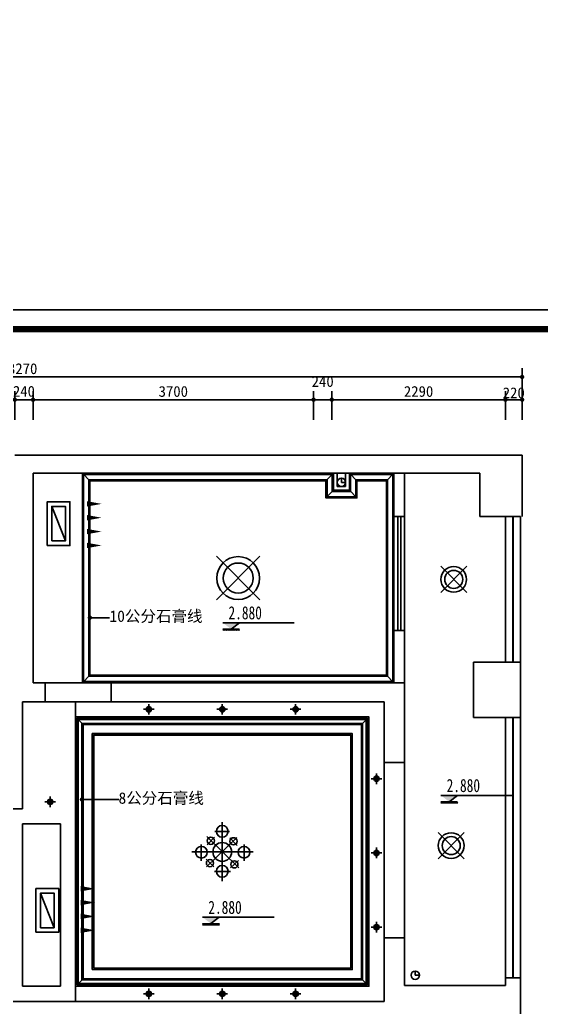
# Model space of a CAD drawing. Header units: millimetres. Extents: x -608935 to 90319, y -1318739 to -774154.
# Drawn here: x -57498 to -50620, y -809686 to -796673 of the extents above; entities that cross this region are included whole.
import ezdxf

# ---------------------------------------------------------------- set-up
doc = ezdxf.new("R2010")
doc.units = ezdxf.units.MM
doc.header["$PDMODE"] = 3
doc.linetypes.add('ACAD_ISO03W100', pattern=[30, 12, -18])
for name, color, linetype in [('0-170活动家具', 8, 'Continuous'), ('250', 250, 'Continuous'), ('IFF_FURN', 30, 'Continuous'), ('layer 1', 7, 'Continuous'), ('LIGHT', 2, 'Continuous'), ('天花', 2, 'Continuous'), ('家具内线', 8, 'Continuous'), ('家具外线', 50, 'Continuous')]:
    doc.layers.add(name, color=color, linetype=linetype)
doc.layers.add('灯具', color=61, linetype='Continuous', lineweight=25)
doc.styles.add('DIM', font='simplex.shx', dxfattribs={"width": 0.8, "bigfont": 'hztxt.shx'})
doc.styles.get("Standard").update_dxf_attribs({"font": 'simhei.ttf'})
doc.styles.add('STYLE1', font='')
doc.styles.add('平面', font='', dxfattribs={"width": 0.75, "height": 250})
doc.styles.get('STYLE1').set_extended_font_data('SimSun')
doc.styles.get('平面').set_extended_font_data('SimSun')
doc.dimstyles.new('1-50', dxfattribs={"dimscale": 50, "dimtxt": 4, "dimasz": 1, "dimexe": 1, "dimexo": 0.1, "dimgap": 0.5, "dimtad": 1, "dimdec": 0, "dimdsep": 46, "dimtxsty": 'DIM', "dimblk": 'ARCHTICK', "dimcen": 4, "dimdle": 1, "dimclrd": 3, "dimclre": 3, "dimclrt": 1, "dimadec": 0, "dimazin": 0, "dimtfac": 1, "dimtdec": 0, "dimtmove": 2, "dimatfit": 3, "dimldrblk": 'DOT', "dimfxl": 15, "dimfxlon": 1, "dimarcsym": 0})
doc.dimstyles.new('1-55', dxfattribs={"dimscale": 57, "dimtxt": 2.5, "dimasz": 1, "dimexe": 2, "dimexo": 0.625, "dimtad": 1, "dimdec": 0, "dimrnd": 5, "dimtxsty": 'Standard', "dimblk": 'DOT', "dimcen": 2.5, "dimclrd": 1, "dimclre": 1, "dimclrt": 2, "dimadec": 0, "dimazin": 0, "dimtfac": 1, "dimtdec": 0, "dimtmove": 2, "dimatfit": 3, "dimldrblk": 'DOT', "dimfxl": 1, "dimarcsym": 0})

# ---------------------------------------------------------------- blocks, each defined once
blk = doc.blocks.new('_Dot')
at = {"color": 0, "linetype": 'ByBlock', "lineweight": -2}
blk.add_line((-0.5, 0), (-1, 0), dxfattribs=at)
at = {"color": 0, "linetype": 'ByBlock', "const_width": 0.5}
blk.add_lwpolyline([(-0.25, 0, 1), (0.25, 0, 1)], format="xyb", close=True, dxfattribs=at)
blk = doc.blocks.new('*D262')
at = {"layer": '250', "color": 1, "lineweight": -2}
for p, q in [((-57563, -801944), (-57563, -801566)), ((-57323, -801944), (-57323, -801566)), ((-57506, -801680), (-57380, -801680))]:
    blk.add_line(p, q, dxfattribs=at)
at = {"layer": 'Defpoints', "color": 0}
for p in [(-57323, -801680), (-57563, -801980), (-57323, -801980)]:
    blk.add_point(p, dxfattribs=at)
at = {"layer": '250', "color": 1, "lineweight": -2, "xscale": 57, "yscale": 57, "zscale": 57, "rotation": 180}
blk.add_blockref('_Dot', (-57563, -801680), dxfattribs=at)
at = {"layer": '250', "color": 1, "lineweight": -2, "xscale": 57, "yscale": 57, "zscale": 57}
blk.add_blockref('_Dot', (-57323, -801680), dxfattribs=at)
at = {"layer": '250', "color": 2, "insert": (-57443, -801570), "char_height": 142.5, "attachment_point": 5}
blk.add_mtext('240', dxfattribs=at)
blk = doc.blocks.new('*D263')
at = {"layer": '250', "color": 1, "lineweight": -2}
for p, q in [((-57323, -801944), (-57323, -801566)), ((-53623, -801944), (-53623, -801566)), ((-57266, -801680), (-53680, -801680))]:
    blk.add_line(p, q, dxfattribs=at)
at = {"layer": 'Defpoints', "color": 0}
for p in [(-53623, -801680), (-57323, -801980), (-53623, -801980)]:
    blk.add_point(p, dxfattribs=at)
at = {"layer": '250', "color": 1, "lineweight": -2, "xscale": 57, "yscale": 57, "zscale": 57, "rotation": 180}
blk.add_blockref('_Dot', (-57323, -801680), dxfattribs=at)
at = {"layer": '250', "color": 1, "lineweight": -2, "xscale": 57, "yscale": 57, "zscale": 57}
blk.add_blockref('_Dot', (-53623, -801680), dxfattribs=at)
at = {"layer": '250', "color": 2, "insert": (-55473, -801572), "char_height": 142.5, "attachment_point": 5}
blk.add_mtext('3700', dxfattribs=at)
blk = doc.blocks.new('*D264')
at = {"layer": '250', "color": 1, "lineweight": -2}
for p, q in [((-53623, -801944), (-53623, -801566)), ((-53383, -801944), (-53383, -801566)), ((-53566, -801680), (-53440, -801680))]:
    blk.add_line(p, q, dxfattribs=at)
at = {"layer": 'Defpoints', "color": 0}
for p in [(-53383, -801680), (-53623, -801980), (-53383, -801980)]:
    blk.add_point(p, dxfattribs=at)
at = {"layer": '250', "color": 1, "lineweight": -2, "xscale": 57, "yscale": 57, "zscale": 57, "rotation": 180}
blk.add_blockref('_Dot', (-53623, -801680), dxfattribs=at)
at = {"layer": '250', "color": 1, "lineweight": -2, "xscale": 57, "yscale": 57, "zscale": 57}
blk.add_blockref('_Dot', (-53383, -801680), dxfattribs=at)
at = {"layer": '250', "color": 2, "insert": (-53503, -801441), "char_height": 142.5, "attachment_point": 5}
blk.add_mtext('240', dxfattribs=at)
blk = doc.blocks.new('*D265')
at = {"layer": '250', "color": 1, "lineweight": -2}
for p, q in [((-53383, -801944), (-53383, -801566)), ((-51093, -801944), (-51093, -801566)), ((-53326, -801680), (-51150, -801680))]:
    blk.add_line(p, q, dxfattribs=at)
at = {"layer": 'Defpoints', "color": 0}
for p in [(-51093, -801680), (-53383, -801980), (-51093, -801980)]:
    blk.add_point(p, dxfattribs=at)
at = {"layer": '250', "color": 1, "lineweight": -2, "xscale": 57, "yscale": 57, "zscale": 57, "rotation": 180}
blk.add_blockref('_Dot', (-53383, -801680), dxfattribs=at)
at = {"layer": '250', "color": 1, "lineweight": -2, "xscale": 57, "yscale": 57, "zscale": 57}
blk.add_blockref('_Dot', (-51093, -801680), dxfattribs=at)
at = {"layer": '250', "color": 2, "insert": (-52238, -801572), "char_height": 142.5, "attachment_point": 5}
blk.add_mtext('2290', dxfattribs=at)
blk = doc.blocks.new('*D266')
at = {"layer": '250', "color": 1, "lineweight": -2}
for p, q in [((-51093, -801944), (-51093, -801566)), ((-50873, -801944), (-50873, -801566)), ((-51036, -801680), (-50930, -801680))]:
    blk.add_line(p, q, dxfattribs=at)
at = {"layer": 'Defpoints', "color": 0}
for p in [(-50873, -801680), (-51093, -801980), (-50873, -801980)]:
    blk.add_point(p, dxfattribs=at)
at = {"layer": '250', "color": 1, "lineweight": -2, "xscale": 57, "yscale": 57, "zscale": 57, "rotation": 180}
blk.add_blockref('_Dot', (-51093, -801680), dxfattribs=at)
at = {"layer": '250', "color": 1, "lineweight": -2, "xscale": 57, "yscale": 57, "zscale": 57}
blk.add_blockref('_Dot', (-50873, -801680), dxfattribs=at)
at = {"layer": '250', "color": 2, "insert": (-50983, -801590), "char_height": 142.5, "attachment_point": 5}
blk.add_mtext('220', dxfattribs=at)
blk = doc.blocks.new('*D267')
at = {"layer": '250', "color": 1, "lineweight": -2}
for p, q in [((-64143, -801909), (-64143, -801266)), ((-50873, -801909), (-50873, -801266)), ((-64086, -801380), (-50930, -801380))]:
    blk.add_line(p, q, dxfattribs=at)
at = {"layer": 'Defpoints', "color": 0}
for p in [(-50873, -801380), (-64143, -801944), (-50873, -801944)]:
    blk.add_point(p, dxfattribs=at)
at = {"layer": '250', "color": 1, "lineweight": -2, "xscale": 57, "yscale": 57, "zscale": 57, "rotation": 180}
blk.add_blockref('_Dot', (-64143, -801380), dxfattribs=at)
at = {"layer": '250', "color": 1, "lineweight": -2, "xscale": 57, "yscale": 57, "zscale": 57}
blk.add_blockref('_Dot', (-50873, -801380), dxfattribs=at)
at = {"layer": '250', "color": 2, "insert": (-57508, -801272), "char_height": 142.5, "attachment_point": 5}
blk.add_mtext('13270', dxfattribs=at)
blk = doc.blocks.new('A$C54AD448D')
blk.add_lwpolyline([(-240, 15583), (-22136, 15583), (-22136, 240), (-240, 240)], close=True)
at = {"layer": 'IFF_FURN'}
blk.add_lwpolyline([(0, 15823), (-22376, 15823), (-22376, 0), (0, 0)], close=True, dxfattribs=at)
at = {"layer": 'IFF_FURN', "color": 8, "const_width": 79.9}
blk.add_lwpolyline([(-22136, 15583), (-22136, 240), (-240, 240), (-240, 15583), (-22136, 15583)], dxfattribs=at)
blk = doc.blocks.new('54ewq')
blk.add_hatch(color=1).paths.add_polyline_path([(75200, -272756), (75017, -272756), (75108, -272825)])
h = blk.add_hatch()
h.set_pattern_fill('SACNCR', color=1, scale=1.92, angle=180.0122, style=0)
h.set_pattern_definition([(45.01224, (-58699.985, -326776.9863), (-3.23358277, 3.23220149), []), (45.01224, (-58696.752, -326776.9856), (-3.23358277, 3.23220149), [0, -4.572])])
h.paths.add_polyline_path([(75109, -272825), (75108, -272825), (75108, -272825), (75017, -272825), (75017, -272838), (75201, -272838), (75201, -272825)])
at = {"color": 1}
for p, q in [((75017, -272756), (75802, -272756)), ((75200, -272756), (75108, -272825))]:
    blk.add_line(p, q, dxfattribs=at)
blk = doc.blocks.new('A$C650D4CB0')
at = {"layer": '灯具', "color": 4}
for points in [[(44, 500, 0, 0, 0), (44, 0, 0, 88.5, 0), (44, 243, 88.5, 88.5, 0)], [(273, 500, 0, 0, 0), (273, 0, 0, 88.5, 0), (273, 243, 88.5, 88.5, 0)], [(501, 500, 0, 0, 0), (501, 0, 0, 88.5, 0), (501, 243, 88.5, 88.5, 0)], [(729, 500, 0, 0, 0), (729, 0, 0, 88.5, 0), (729, 243, 88.5, 88.5, 0)]]:
    blk.add_lwpolyline(points, format="xyseb", dxfattribs=at)
blk = doc.blocks.new('gb')
at = {"layer": '250', "color": 1}
blk.add_line((-133691, -772030), (-133841, -772410), dxfattribs=at)
for points in [[(-133641, -772460), (-133641, -771980), (-133891, -771980), (-133891, -772460)], [(-133691, -772410), (-133691, -772030), (-133841, -772030), (-133841, -772410)]]:
    blk.add_lwpolyline(points, close=True, dxfattribs=at)
blk = doc.blocks.new('efd')
at = {"layer": '家具内线'}
for p, q in [((-22696, -712304), (-22696, -712950)), ((-22534, -712472), (-22868, -712796)), ((-22864, -712460), (-22515, -712806)), ((-22780, -712468), (-22862, -712551)), ((-22779, -712408), (-22616, -712408)), ((-22613, -712477), (-22533, -712560)), ((-22926, -712548), (-22926, -712730)), ((-22455, -712548), (-22455, -712728)), ((-23030, -712631), (-22357, -712631)), ((-22871, -712711), (-22788, -712796)), ((-22604, -712807), (-22519, -712724)), ((-22781, -712846), (-22606, -712846))]:
    blk.add_line(p, q, dxfattribs=at)
at = {"layer": '家具外线'}
for centre, radius in [((-22696, -712405), 64.5), ((-22822, -712508), 39.8), ((-22572, -712514), 39.8), ((-22925, -712634), 64.5), ((-22696, -712631), 103), ((-22457, -712634), 64.5), ((-22831, -712753), 39.8), ((-22696, -712843), 64.5), ((-22563, -712767), 39.8)]:
    blk.add_circle(centre, radius, dxfattribs=at)
blk = doc.blocks.new('KHBB')
at = {"color": 1}
blk.add_circle((132665, -152294), 35, dxfattribs=at)
at = {"layer": 'LIGHT', "color": 1, "linetype": 'Continuous'}
for p, q in [((132665, -152194), (132665, -152394)), ((132765, -152294), (132565, -152294))]:
    blk.add_line(p, q, dxfattribs=at)
at = {"layer": 'LIGHT', "linetype": 'Continuous'}
blk.add_circle((132665, -152294), 50, dxfattribs=at)
blk = doc.blocks.new('adsdw33434')
at = {"layer": '天花', "color": 1}
for p, q in [((-382, 382), (382, -382)), ((382, 382), (-382, -382))]:
    blk.add_line(p, q, dxfattribs=at)
for radius in [377, 264]:
    blk.add_circle((0, 0), radius, dxfattribs=at)
blk = doc.blocks.new('_ArchTick')
at = {"color": 0, "linetype": 'ByBlock', "const_width": 0.15}
blk.add_lwpolyline([(-0.5, -0.5), (0.5, 0.5)], dxfattribs=at)
blk = doc.blocks.new('*D704')
at = {"layer": '250', "color": 3, "lineweight": -2}
for p, q in [((-79915, -775715), (-79915, -774915)), ((-79675, -775715), (-79675, -774915)), ((-79965, -774965), (-79625, -774965)), ((-112083, -810400), (-109328, -810400)), ((-112033, -810755), (-112033, -810350)), ((-109378, -810755), (-109378, -810350)), ((18420, -829605), (19220, -829605)), ((19170, -838840), (19170, -829555)), ((18420, -838790), (19220, -838790))]:
    blk.add_line(p, q, dxfattribs=at)
at = {"layer": 'Defpoints', "color": 0}
for p in [(-79675, -774965), (-79915, -783895), (-79675, -783895), (-109378, -810400), (-112033, -810760), (-109378, -810760), (17850, -829605), (19170, -829605), (17850, -838790)]:
    blk.add_point(p, dxfattribs=at)
at = {"layer": '250', "color": 3, "lineweight": -2, "xscale": 50, "yscale": 50, "zscale": 50}
for p, rotation in [((-79915, -774965), 180), ((-112033, -810400), 180), ((19170, -829605), 90), ((19170, -838790), 270)]:
    blk.add_blockref('_ArchTick', p, dxfattribs=dict(at, rotation=rotation))
for p in [(-79675, -774965), (-109378, -810400)]:
    blk.add_blockref('_ArchTick', p, dxfattribs=at)
at = {"layer": '250', "color": 1, "char_height": 200, "attachment_point": 5, "style": 'DIM'}
for s, insert in [('240', (-79795, -774778)), ('2655', (-110705, -810275))]:
    blk.add_mtext(s, dxfattribs=dict(at, insert=insert))
at = {"layer": '250', "color": 1, "insert": (19045, -834198), "char_height": 200, "attachment_point": 5, "rotation": 90, "style": 'DIM'}
blk.add_mtext('9185', dxfattribs=at)
blk = doc.blocks.new('*D705')
at = {"layer": '250', "color": 3, "lineweight": -2}
for p, q in [((-79675, -775715), (-79675, -774915)), ((-78485, -775715), (-78485, -774915)), ((-79725, -774965), (-78435, -774965)), ((4795, -828000), (17680, -828000)), ((4845, -828750), (4845, -827950)), ((17630, -828750), (17630, -827950)), ((-44389, -832595), (-44389, -832710)), ((-43899, -832595), (-43899, -832710)), ((-44439, -832660), (-43849, -832660))]:
    blk.add_line(p, q, dxfattribs=at)
at = {"layer": 'Defpoints', "color": 0}
for p in [(-78485, -774965), (-79675, -777160), (-78485, -777400), (17630, -828000), (4845, -829395), (17630, -829395), (-44389, -832590), (-43899, -832590), (-43899, -832660)]:
    blk.add_point(p, dxfattribs=at)
at = {"layer": '250', "color": 3, "lineweight": -2, "xscale": 50, "yscale": 50, "zscale": 50, "rotation": 180}
for p in [(-79675, -774965), (4845, -828000), (-44389, -832660)]:
    blk.add_blockref('_ArchTick', p, dxfattribs=at)
at = {"layer": '250', "color": 3, "lineweight": -2, "xscale": 50, "yscale": 50, "zscale": 50}
for p in [(-78485, -774965), (17630, -828000), (-43899, -832660)]:
    blk.add_blockref('_ArchTick', p, dxfattribs=at)
at = {"layer": '250', "color": 1, "char_height": 200, "attachment_point": 5, "style": 'DIM'}
for s, insert in [('1190', (-79080, -774840)), ('12785', (11238, -827875)), ('490', (-44144, -832535))]:
    blk.add_mtext(s, dxfattribs=dict(at, insert=insert))
blk = doc.blocks.new('*D706')
at = {"layer": '250', "color": 3, "lineweight": -2}
for p, q in [((-78485, -775715), (-78485, -774915)), ((-78335, -775715), (-78335, -774915)), ((-78535, -774965), (-78285, -774965)), ((3980, -829605), (3180, -829605)), ((3230, -829555), (3230, -838840)), ((3980, -838790), (3180, -838790))]:
    blk.add_line(p, q, dxfattribs=at)
at = {"layer": 'Defpoints', "color": 0}
for p in [(-78335, -774965), (-78485, -777400), (-78335, -777400), (4595, -829605), (3230, -838790), (4595, -838790)]:
    blk.add_point(p, dxfattribs=at)
at = {"layer": '250', "color": 3, "lineweight": -2, "xscale": 50, "yscale": 50, "zscale": 50}
for p, rotation in [((-78485, -774965), 180), ((3230, -829605), 90), ((3230, -838790), 270)]:
    blk.add_blockref('_ArchTick', p, dxfattribs=dict(at, rotation=rotation))
blk.add_blockref('_ArchTick', (-78335, -774965), dxfattribs=at)
at = {"layer": '250', "color": 1, "insert": (-78410, -774777.5), "char_height": 200, "attachment_point": 5, "style": 'DIM'}
blk.add_mtext('150', dxfattribs=at)
at = {"layer": '250', "color": 1, "insert": (3105, -834197.5), "char_height": 200, "attachment_point": 5, "rotation": 90, "style": 'DIM'}
blk.add_mtext('9185', dxfattribs=at)
blk = doc.blocks.new('*D707')
at = {"layer": '250', "color": 3, "lineweight": -2}
for p, q in [((-71005, -775715), (-71005, -774915)), ((-70850, -775715), (-70850, -774915)), ((-71055, -774965), (-70800, -774965)), ((6225, -828555), (6475, -828555)), ((6275, -829305), (6275, -828505)), ((6425, -829305), (6425, -828505))]:
    blk.add_line(p, q, dxfattribs=at)
at = {"layer": 'Defpoints', "color": 0}
for p in [(-70850, -774965), (-71005, -776255), (-70850, -776255), (6425, -828555), (6275, -830990), (6425, -830990)]:
    blk.add_point(p, dxfattribs=at)
at = {"layer": '250', "color": 3, "lineweight": -2, "xscale": 50, "yscale": 50, "zscale": 50, "rotation": 180}
for p in [(-71005, -774965), (6275, -828555)]:
    blk.add_blockref('_ArchTick', p, dxfattribs=at)
at = {"layer": '250', "color": 3, "lineweight": -2, "xscale": 50, "yscale": 50, "zscale": 50}
for p in [(-70850, -774965), (6425, -828555)]:
    blk.add_blockref('_ArchTick', p, dxfattribs=at)
at = {"layer": '250', "color": 1, "char_height": 200, "attachment_point": 5, "style": 'DIM'}
for s, insert in [('155', (-70927.5, -774777.5)), ('150', (6350, -828367.5))]:
    blk.add_mtext(s, dxfattribs=dict(at, insert=insert))
blk = doc.blocks.new('*D708')
at = {"layer": '250', "color": 3, "lineweight": -2}
for p, q in [((-67370, -775715), (-67370, -774915)), ((-67130, -775715), (-67130, -774915)), ((-67420, -774965), (-67080, -774965)), ((6375, -828555), (10745, -828555)), ((6425, -829305), (6425, -828505)), ((10695, -829305), (10695, -828505))]:
    blk.add_line(p, q, dxfattribs=at)
at = {"layer": 'Defpoints', "color": 0}
for p in [(-67130, -774965), (-67370, -779095), (-67130, -780670), (10695, -828555), (10695, -829605), (6425, -830990)]:
    blk.add_point(p, dxfattribs=at)
at = {"layer": '250', "color": 3, "lineweight": -2, "xscale": 50, "yscale": 50, "zscale": 50, "rotation": 180}
for p in [(-67370, -774965), (6425, -828555)]:
    blk.add_blockref('_ArchTick', p, dxfattribs=at)
at = {"layer": '250', "color": 3, "lineweight": -2, "xscale": 50, "yscale": 50, "zscale": 50}
for p in [(-67130, -774965), (10695, -828555)]:
    blk.add_blockref('_ArchTick', p, dxfattribs=at)
at = {"layer": '250', "color": 1, "char_height": 200, "attachment_point": 5, "style": 'DIM'}
for s, insert in [('240', (-67250, -774777.5)), ('4270', (8560, -828430))]:
    blk.add_mtext(s, dxfattribs=dict(at, insert=insert))
blk = doc.blocks.new('*D709')
at = {"layer": '250', "color": 3, "lineweight": -2}
for p, q in [((-66080, -785250), (-66080, -784690)), ((-66830, -784740), (-66030, -784740)), ((-66830, -785200), (-66030, -785200)), ((10645, -828555), (10985, -828555)), ((10695, -829305), (10695, -828505)), ((10935, -829305), (10935, -828505))]:
    blk.add_line(p, q, dxfattribs=at)
at = {"layer": 'Defpoints', "color": 0}
for p in [(-70190, -784740), (-66080, -784740), (-70190, -785200), (10935, -828555), (10695, -829605), (10935, -829605)]:
    blk.add_point(p, dxfattribs=at)
at = {"layer": '250', "color": 3, "lineweight": -2, "xscale": 50, "yscale": 50, "zscale": 50}
for p, rotation in [((-66080, -784740), 90), ((-66080, -785200), 270), ((10695, -828555), 180)]:
    blk.add_blockref('_ArchTick', p, dxfattribs=dict(at, rotation=rotation))
blk.add_blockref('_ArchTick', (10935, -828555), dxfattribs=at)
at = {"layer": '250', "color": 1, "insert": (-66210, -784970), "char_height": 200, "attachment_point": 5, "rotation": 90, "style": 'DIM'}
blk.add_mtext('460', dxfattribs=at)
at = {"layer": '250', "color": 1, "insert": (10815, -828367.5), "char_height": 200, "attachment_point": 5, "style": 'DIM'}
blk.add_mtext('240', dxfattribs=at)
blk = doc.blocks.new('*D710')
at = {"layer": '250', "color": 3, "lineweight": -2}
for p, q in [((-66080, -780720), (-66080, -780380)), ((-66830, -780430), (-66030, -780430)), ((-66830, -780670), (-66030, -780670)), ((10885, -828555), (13805, -828555)), ((10935, -829305), (10935, -828505)), ((13755, -829305), (13755, -828505))]:
    blk.add_line(p, q, dxfattribs=at)
at = {"layer": 'Defpoints', "color": 0}
for p in [(-67370, -780430), (-66080, -780430), (-68220, -780670), (13755, -828555), (10935, -829605), (13755, -829845)]:
    blk.add_point(p, dxfattribs=at)
at = {"layer": '250', "color": 3, "lineweight": -2, "xscale": 50, "yscale": 50, "zscale": 50}
for p, rotation in [((-66080, -780430), 90), ((-66080, -780670), 270), ((10935, -828555), 180)]:
    blk.add_blockref('_ArchTick', p, dxfattribs=dict(at, rotation=rotation))
blk.add_blockref('_ArchTick', (13755, -828555), dxfattribs=at)
at = {"layer": '250', "color": 1, "insert": (-66210, -780550), "char_height": 200, "attachment_point": 5, "rotation": 90, "style": 'DIM'}
blk.add_mtext('240', dxfattribs=at)
at = {"layer": '250', "color": 1, "insert": (12345, -828430), "char_height": 200, "attachment_point": 5, "style": 'DIM'}
blk.add_mtext('2820', dxfattribs=at)
blk = doc.blocks.new('*D711')
at = {"layer": '250', "color": 3, "lineweight": -2}
for p, q in [((-66680, -779220), (-66030, -779220)), ((-66080, -780480), (-66080, -779170)), ((-66830, -780430), (-66030, -780430)), ((17935, -834260), (18730, -834260)), ((18680, -838380), (18680, -834210)), ((17935, -838330), (18730, -838330))]:
    blk.add_line(p, q, dxfattribs=at)
at = {"layer": 'Defpoints', "color": 0}
for p in [(-66685, -779220), (-66080, -779220), (-67370, -780430), (17930, -834260), (18680, -834260), (17930, -838330)]:
    blk.add_point(p, dxfattribs=at)
at = {"layer": '250', "color": 3, "lineweight": -2, "xscale": 50, "yscale": 50, "zscale": 50}
for p, rotation in [((-66080, -779220), 90), ((-66080, -780430), 270), ((18680, -834260), 90), ((18680, -838330), 270)]:
    blk.add_blockref('_ArchTick', p, dxfattribs=dict(at, rotation=rotation))
at = {"layer": '250', "color": 1, "char_height": 200, "attachment_point": 5, "rotation": 90, "style": 'DIM'}
for s, insert in [('1210', (-66205, -779825)), ('4070', (18555, -836295))]:
    blk.add_mtext(s, dxfattribs=dict(at, insert=insert))
blk = doc.blocks.new('*D712')
at = {"layer": '250', "color": 3, "lineweight": -2}
for p, q in [((-66685, -779095), (-66030, -779095)), ((-66080, -779270), (-66080, -779045)), ((-66680, -779220), (-66030, -779220)), ((10760, -839095), (10760, -839890)), ((14330, -839095), (14330, -839890)), ((10710, -839840), (14380, -839840))]:
    blk.add_line(p, q, dxfattribs=at)
at = {"layer": 'Defpoints', "color": 0}
for p in [(-66690, -779095), (-66080, -779095), (-66685, -779220), (10760, -839090), (14330, -839090), (14330, -839840)]:
    blk.add_point(p, dxfattribs=at)
at = {"layer": '250', "color": 3, "lineweight": -2, "xscale": 50, "yscale": 50, "zscale": 50}
for p, rotation in [((-66080, -779095), 90), ((-66080, -779220), 270), ((10760, -839840), 180)]:
    blk.add_blockref('_ArchTick', p, dxfattribs=dict(at, rotation=rotation))
blk.add_blockref('_ArchTick', (14330, -839840), dxfattribs=at)
at = {"layer": '250', "color": 1, "insert": (-66240, -779157.5), "char_height": 200, "attachment_point": 5, "rotation": 90, "style": 'DIM'}
blk.add_mtext('125', dxfattribs=at)
at = {"layer": '250', "color": 1, "insert": (12545, -839715), "char_height": 200, "attachment_point": 5, "style": 'DIM'}
blk.add_mtext('3570', dxfattribs=at)
blk = doc.blocks.new('*D713')
at = {"layer": '250', "color": 3, "lineweight": -2}
for p, q in [((-66080, -779145), (-66080, -776205)), ((-66830, -776255), (-66030, -776255)), ((-66685, -779095), (-66030, -779095)), ((17440, -828550), (13860, -828550)), ((13910, -829300), (13910, -828500)), ((17390, -829300), (17390, -828500))]:
    blk.add_line(p, q, dxfattribs=at)
at = {"layer": 'Defpoints', "color": 0}
for p in [(-73500, -776255), (-66080, -776255), (-66690, -779095), (13910, -828550), (13910, -829305), (17390, -829305)]:
    blk.add_point(p, dxfattribs=at)
at = {"layer": '250', "color": 3, "lineweight": -2, "xscale": 50, "yscale": 50, "zscale": 50}
for p, rotation in [((-66080, -776255), 90), ((-66080, -779095), 270), ((13910, -828550), 180)]:
    blk.add_blockref('_ArchTick', p, dxfattribs=dict(at, rotation=rotation))
blk.add_blockref('_ArchTick', (17390, -828550), dxfattribs=at)
at = {"layer": '250', "color": 1, "insert": (-66205, -777675), "char_height": 200, "attachment_point": 5, "rotation": 90, "style": 'DIM'}
blk.add_mtext('2840', dxfattribs=at)
at = {"layer": '250', "color": 1, "insert": (15650, -828425), "char_height": 200, "attachment_point": 5, "style": 'DIM'}
blk.add_mtext('3480', dxfattribs=at)
blk = doc.blocks.new('*D716')
at = {"layer": '250', "color": 3, "lineweight": -2}
for p, q in [((-79675, -785500), (-79675, -786300)), ((-74000, -785500), (-74000, -786300)), ((-79725, -786250), (-73950, -786250)), ((42050, -839090), (42050, -839890)), ((44220, -839090), (44220, -839890)), ((42000, -839840), (44270, -839840))]:
    blk.add_line(p, q, dxfattribs=at)
at = {"layer": 'Defpoints', "color": 0}
for p in [(-79675, -784450), (-74000, -784960), (-74000, -786250), (44220, -830230), (42050, -830740), (44220, -839840)]:
    blk.add_point(p, dxfattribs=at)
at = {"layer": '250', "color": 3, "lineweight": -2, "xscale": 50, "yscale": 50, "zscale": 50, "rotation": 180}
for p in [(-79675, -786250), (42050, -839840)]:
    blk.add_blockref('_ArchTick', p, dxfattribs=at)
at = {"layer": '250', "color": 3, "lineweight": -2, "xscale": 50, "yscale": 50, "zscale": 50}
for p in [(-74000, -786250), (44220, -839840)]:
    blk.add_blockref('_ArchTick', p, dxfattribs=at)
at = {"layer": '250', "color": 1, "char_height": 200, "attachment_point": 5, "style": 'DIM'}
for s, insert in [('5675', (-76837.5, -786125)), ('2170', (43135, -839715))]:
    blk.add_mtext(s, dxfattribs=dict(at, insert=insert))
blk = doc.blocks.new('*D715')
at = {"layer": '250', "color": 3, "lineweight": -2}
for p, q in [((-79915, -785500), (-79915, -786300)), ((-79675, -785500), (-79675, -786300)), ((-79965, -786250), (-79625, -786250))]:
    blk.add_line(p, q, dxfattribs=at)
at = {"layer": '250', "color": 1, "lineweight": -2}
for p, q in [((41690, -831052), (41690, -830953)), ((43190, -831052), (43190, -830953)), ((43133, -831067), (41747, -831067))]:
    blk.add_line(p, q, dxfattribs=at)
at = {"layer": 'Defpoints', "color": 0}
for p in [(-79675, -780660), (-79915, -781410), (-79675, -786250), (41690, -831067), (41690, -831087), (43190, -831087)]:
    blk.add_point(p, dxfattribs=at)
at = {"layer": '250', "color": 3, "lineweight": -2, "xscale": 50, "yscale": 50, "zscale": 50, "rotation": 180}
blk.add_blockref('_ArchTick', (-79915, -786250), dxfattribs=at)
at = {"layer": '250', "color": 3, "lineweight": -2, "xscale": 50, "yscale": 50, "zscale": 50}
blk.add_blockref('_ArchTick', (-79675, -786250), dxfattribs=at)
at = {"layer": '250', "color": 1, "lineweight": -2, "xscale": 57, "yscale": 57, "zscale": 57, "rotation": 180}
blk.add_blockref('_Dot', (41690, -831067), dxfattribs=at)
at = {"layer": '250', "color": 1, "lineweight": -2, "xscale": 57, "yscale": 57, "zscale": 57}
blk.add_blockref('_Dot', (43190, -831067), dxfattribs=at)
at = {"layer": '250', "color": 1, "insert": (-79795, -786110), "char_height": 200, "attachment_point": 5, "style": 'DIM'}
blk.add_mtext('240', dxfattribs=at)
at = {"layer": '250', "color": 2, "insert": (42440, -830960), "char_height": 142.5, "attachment_point": 5}
blk.add_mtext('1500', dxfattribs=at)

msp = doc.modelspace()

# ---------------------------------------------------------------- linework, layer by layer
at = {"layer": '0-170活动家具', "color": 1, "linetype": 'ACAD_ISO03W100', "ltscale": 5}
msp.add_line((-57462.5, -807270), (-57462.5, -809410), dxfattribs=at)
at = {"layer": '250', "color": 0}
for p, q in [((-57562.5, -802410), (-50872.5, -802410)), ((-50872.5, -802410), (-50872.5, -803220)), ((-57322.5, -805410), (-57322.5, -802650)), ((-57322.5, -802650), (-51432.5, -802650)), ((-52562.5, -803220), (-52562.5, -802650)), ((-52422.5, -803220), (-52422.5, -802650)), ((-51432.5, -802650), (-51432.5, -803220)), ((-53255.9, -802768.9), (-53255.9, -802713.9)), ((-53255.9, -802768.9), (-53255.9, -802713.9)), ((-53255.9, -802768.9), (-53200.9, -802768.9)), ((-53255.9, -802768.9), (-53200.9, -802768.9)), ((-51432.5, -803220), (-51092.5, -803220)), ((-51092.5, -803220), (-50892.5, -803220)), ((-52562.5, -805410), (-52562.5, -804720.2)), ((-52422.5, -804720.2), (-52422.5, -806460)), ((-51092.5, -805140), (-51512.5, -805140)), ((-51512.5, -805140), (-51512.5, -805870)), ((-51092.5, -805140), (-50892.5, -805140)), ((-50892.5, -805140), (-50892.5, -805870)), ((-57162.5, -805410), (-57322.5, -805410)), ((-57162.5, -805660), (-57162.5, -805410)), ((-56292.5, -805660), (-56292.5, -805410)), ((-52422.5, -805410), (-56292.5, -805410)), ((-52422.5, -805410), (-52422.5, -806460)), ((-57462.5, -807070), (-57462.5, -805660)), ((-57462.5, -805660), (-57162.5, -805660)), ((-56292.5, -805660), (-52692.5, -805660)), ((-52692.5, -805660), (-52692.5, -806460)), ((-51512.5, -805870), (-51092.5, -805870)), ((-51092.5, -805870), (-50892.5, -805870)), ((-52422.5, -806460), (-52692.5, -806460)), ((-58002.5, -807070), (-57462.5, -807070)), ((-52422.5, -808770), (-52692.5, -808770)), ((-52692.5, -808770), (-52692.5, -809610)), ((-52422.5, -808770), (-52422.5, -809400)), ((-52282.5, -809265), (-52282.5, -809210)), ((-52282.5, -809265), (-52227.5, -809265)), ((-51092.5, -809300), (-50892.5, -809300)), ((-50892.5, -810810), (-50892.5, -809300)), ((-52422.5, -809400), (-51092.5, -809400)), ((-58062.5, -809610), (-52692.5, -809610))]:
    msp.add_line(p, q, dxfattribs=at)
at = {"layer": '250', "color": 2}
for p, q in [((-56672.5, -805410), (-56672.5, -802650)), ((-52422.5, -803220), (-52562.5, -803220)), ((-52512.5, -803220), (-52512.5, -804720.2)), ((-52472.5, -804720.2), (-52472.5, -803220)), ((-52692.5, -805660), (-57462.5, -805660)), ((-57462.5, -805660), (-57462.5, -807070)), ((-57462.5, -807070), (-57462.5, -805660)), ((-52692.5, -809610), (-52692.5, -805660)), ((-57462.5, -807270), (-57462.5, -809410)), ((-57462.5, -809610), (-52692.5, -809610))]:
    msp.add_line(p, q, dxfattribs=at)
at = {"layer": '250', "color": 251}
for p, q in [((-56572.5, -802750), (-56672.5, -802650)), ((-53460.9, -802750), (-53360.9, -802650)), ((-53050.9, -802750), (-53150.9, -802650)), ((-52662.5, -802750), (-52562.5, -802650)), ((-53360.9, -802873.9), (-53460.9, -802973.9)), ((-53150.9, -802873.9), (-53050.9, -802973.9)), ((-56672.5, -805410), (-56572.5, -805310)), ((-52662.5, -805310), (-52562.5, -805410)), ((-56662.5, -805960), (-56742.5, -805880)), ((-52992.5, -805960), (-52912.5, -805880)), ((-56662.5, -809310), (-56742.5, -809390)), ((-52992.5, -809310), (-52912.5, -809390))]:
    msp.add_line(p, q, dxfattribs=at)
at = {"layer": '250', "color": 1}
for p, q in [((-53360.9, -802873.9), (-53360.9, -802650)), ((-53310.9, -802823.9), (-53310.9, -802650)), ((-53200.9, -802823.9), (-53200.9, -802650)), ((-53150.9, -802873.9), (-53150.9, -802650)), ((-53360.9, -802873.9), (-53150.9, -802873.9)), ((-53310.9, -802823.9), (-53200.9, -802823.9)), ((-52562.5, -803220), (-52562.5, -804720.2)), ((-52422.5, -804720.2), (-52422.5, -803220)), ((-51092.5, -803220), (-51092.5, -805140)), ((-50892.5, -803220), (-50892.5, -805140)), ((-52562.5, -804720.2), (-52422.5, -804720.2)), ((-56762.5, -805660), (-57462.5, -805660)), ((-57462.5, -805660), (-57462.5, -807070)), ((-57462.5, -807070), (-57462.5, -805660)), ((-56762.5, -809610), (-56762.5, -805660)), ((-52692.5, -809610), (-52692.5, -805660)), ((-51092.5, -805870), (-51092.5, -809400)), ((-50892.5, -805870), (-50892.5, -809300)), ((-58397.7, -807070), (-57462.5, -807070)), ((-56762.5, -809610), (-56762.5, -807070)), ((-57462.5, -809410), (-57462.5, -807270)), ((-56962.5, -807270), (-57462.5, -807270)), ((-56962.5, -809410), (-56962.5, -807270)), ((-57462.5, -809410), (-56962.5, -809410)), ((-57462.5, -809610), (-56762.5, -809610)), ((-57462.5, -809610), (-56762.5, -809610))]:
    msp.add_line(p, q, dxfattribs=at)
at = {"layer": '250', "color": 2}
for points in [[(-52562.5, -804720.2), (-52562.5, -803220), (-52562.5, -802650), (-53150.9, -802650), (-53150.9, -802873.9), (-53360.9, -802873.9), (-53360.9, -802650), (-56672.5, -802650), (-56672.5, -805410), (-56292.5, -805410), (-52562.5, -805410)], [(-52662.5, -804720.2), (-52662.5, -803220), (-52662.5, -802750), (-53050.9, -802750), (-53050.9, -802973.9), (-53460.9, -802973.9), (-53460.9, -802750), (-56572.5, -802750), (-56572.5, -805310), (-56292.5, -805310), (-52662.5, -805310)], [(-56762.5, -809410), (-52892.5, -809410), (-52892.5, -805860), (-56762.5, -805860)], [(-56662.5, -809310), (-52992.5, -809310), (-52992.5, -805960), (-56662.5, -805960)], [(-56522.5, -809170), (-53132.5, -809170), (-53132.5, -806100), (-56522.5, -806100)]]:
    msp.add_lwpolyline(points, close=True, dxfattribs=at)
at = {"layer": '250', "color": 1}
for points in [[(-52572.5, -804720.2), (-52572.5, -803220), (-52572.5, -802660), (-53140.9, -802660), (-53140.9, -802883.9), (-53370.9, -802883.9), (-53370.9, -802660), (-56662.5, -802660), (-56662.5, -805400), (-56292.5, -805400), (-52572.5, -805400)], [(-52647.5, -804720.2), (-52647.5, -803220), (-52647.5, -802735), (-53065.9, -802735), (-53065.9, -802958.9), (-53445.9, -802958.9), (-53445.9, -802735), (-56587.5, -802735), (-56587.5, -805325), (-56292.5, -805325), (-52647.5, -805325)], [(-56742.5, -809390), (-52912.5, -809390), (-52912.5, -805880), (-56742.5, -805880)], [(-56672.5, -809320), (-52982.5, -809320), (-52982.5, -805950), (-56672.5, -805950)], [(-56542.5, -809190), (-53112.5, -809190), (-53112.5, -806080), (-56542.5, -806080)]]:
    msp.add_lwpolyline(points, close=True, dxfattribs=at)
at = {"layer": '250', "color": 251}
for points in [[(-52577.5, -804720.2), (-52577.5, -803220), (-52577.5, -802665), (-53135.9, -802665), (-53135.9, -802888.9), (-53375.9, -802888.9), (-53375.9, -802665), (-56657.5, -802665), (-56657.5, -805395), (-56292.5, -805395), (-52577.5, -805395)], [(-52652.5, -804720.2), (-52652.5, -803220), (-52652.5, -802740), (-53060.9, -802740), (-53060.9, -802963.9), (-53450.9, -802963.9), (-53450.9, -802740), (-56582.5, -802740), (-56582.5, -805320), (-56292.5, -805320), (-52652.5, -805320)], [(-57162.5, -805410), (-56292.5, -805410), (-56292.5, -805660), (-57162.5, -805660)], [(-56732.5, -809380), (-52922.5, -809380), (-52922.5, -805890), (-56732.5, -805890)], [(-56727.5, -809375), (-52927.5, -809375), (-52927.5, -805895), (-56727.5, -805895)], [(-56677.5, -809325), (-52977.5, -809325), (-52977.5, -805945), (-56677.5, -805945)], [(-52692.5, -808770), (-52692.5, -806460), (-52422.5, -806460), (-52422.5, -808770)]]:
    msp.add_lwpolyline(points, close=True, dxfattribs=at)
at = {"layer": '250', "color": 2, "const_width": 25}
for points in [[(-50992.5, -803220), (-50992.5, -805140)], [(-50992.5, -805870), (-50992.5, -809300)]]:
    msp.add_lwpolyline(points, dxfattribs=at)
at = {"layer": '250', "color": 1}
msp.add_lwpolyline([(-52227.5, -809265, -1), (-52337.5, -809265, -1)], format="xyb", close=True, dxfattribs=at)
at = {"layer": '250', "color": 0}
for centre in [(-53255.9, -802768.9), (-53255.9, -802768.9), (-52282.5, -809265)]:
    msp.add_circle(centre, 55, dxfattribs=at)

# ---------------------------------------------------------------- block references
at = {"color": 7, "linetype": 'ByBlock', "xscale": 1.061146067193476, "yscale": 1.06114606722258, "zscale": 1.061146067202521}
msp.add_blockref('A$C54AD448D', (-44101.2, -817287), dxfattribs=at)
for name, p, xscale, yscale, zscale in [('54ewq', (-144840.8, -477312), 1.199999999982538, 1.199999999953434, 1.199999999999999), ('KHBB', (-145658.2, -700068.5), 0.6999999999534339, 0.6999999999534339, 0.7), ('KHBB', (-149962, -700373.9), 0.6999999999534339, 0.6999999999534339, 0.7), ('54ewq', (-141963.7, -479587.9), 1.199999999982538, 1.199999999953434, 1.199999999999999), ('KHBB', (-145658.2, -701047), 0.6999999999534339, 0.6999999999534339, 0.7), ('54ewq', (-145106.7, -481193.5), 1.199999999982538, 1.199999999953434, 1.199999999999999), ('KHBB', (-145658.2, -702025.5), 0.6999999999534339, 0.6999999999534339, 0.7), ('KHBB', (-148660.7, -702904), 0.6999999999534339, 0.6999999999534339, 0.7), ('KHBB', (-147693.2, -702904), 0.6999999999534339, 0.6999999999534339, 0.7), ('KHBB', (-147693.2, -702904), 0.6999999999534339, 0.6999999999534339, 0.7), ('KHBB', (-146725.7, -702904), 0.6999999999534339, 0.6999999999534339, 0.7)]:
    msp.add_blockref(name, p, dxfattribs=dict(xscale=xscale, yscale=yscale, zscale=zscale))
at = {"xscale": -0.6999999999534339, "yscale": 0.6999999999534339, "zscale": 0.7, "rotation": 180}
for p in [(-148660.7, -912366), (-147693.2, -912366), (-147693.2, -912366), (-146725.7, -912366)]:
    msp.add_blockref('KHBB', p, dxfattribs=at)
at = {"layer": '250', "color": 1, "zscale": 1.2}
for name, p, xscale, yscale in [('gb', (-217505.6, 123350.3), -1.200000000011642, 1.200000000011642), ('efd', (-27592.2, 47517.4), 1.200000000011642, 1.200000000069849), ('gb', (-217653.5, 118254), -1.200000000011642, 1.200000000011642)]:
    msp.add_blockref(name, p, dxfattribs=dict(at, xscale=xscale, yscale=yscale))
at = {"layer": '天花', "color": 3}
for p, xscale, yscale, zscale in [((-54617.5, -804030), 0.75, 0.75, 0.75), ((-51775, -804047.5), 0.4500000000007276, 0.4500000000116415, 0.45), ((-51808.3, -807556.4), 0.4500000000007276, 0.4500000000116415, 0.45)]:
    msp.add_blockref('adsdw33434', p, dxfattribs=dict(at, xscale=xscale, yscale=yscale, zscale=zscale))
at = {"layer": '灯具', "color": 1, "xscale": 0.7999999999883585, "yscale": 0.7999999999883585, "zscale": 0.8, "rotation": 90}
for p in [(-56418.5, -803635.9), (-56501.6, -808707.4)]:
    msp.add_blockref('A$C650D4CB0', p, dxfattribs=at)

# ---------------------------------------------------------------- texts
at = {"color": 250, "char_height": 172.8, "width": 3761.742, "attachment_point": 1, "style": '平面'}
for insert in [(-54745.5, -804401.5), (-51868.3, -806677.5), (-55011.4, -808283)]:
    msp.add_mtext('{\\fSimHei|b0|i0|c134|p2;\\C1;2.880}', dxfattribs=dict(at, insert=insert))
at = {"layer": 'layer 1', "color": 44, "lineweight": 5, "char_height": 150, "width": 4338.102, "attachment_point": 1, "style": 'STYLE1'}
for s, insert in [('{\\C0;10公分石膏线}', (-56314.8, -804457.4)), ('{\\C0;8公分石膏线}', (-56195.4, -806854.2))]:
    msp.add_mtext(s, dxfattribs=dict(at, insert=insert))

# ---------------------------------------------------------------- dimensions: what is measured, and where the dimension line sits
at = {"layer": '250', "color": 0}
for base, p1, p2, angle, dimstyle, picture, middle in [((19170, -829605), (17850, -838790), (17850, -829605), 90, '1-50', '*D704', (19045, -834197.5)), ((3230, -838790), (4595, -829605), (4595, -838790), 90, '1-50', '*D706', (3105, -834197.5)), ((-66080, -776255), (-66690, -779095), (-73500, -776255), 270, '1-50', '*D713', (-66205, -777675)), ((18680, -834260), (17930, -838330), (17930, -834260), 90, '1-50', '*D711', (18555, -836295)), ((-66080, -779220), (-67370, -780430), (-66685, -779220), 270, '1-50', '*D711', (-66205, -779825)), ((41690, -831067.3), (43190, -831087.3), (41690, -831087.3), 180, '1-55', '*D715', (42440, -830959.7))]:
    dim = msp.add_linear_dim(base=base, p1=p1, p2=p2, angle=angle, dimstyle=dimstyle, dxfattribs=at)
    dim.commit()
    dim.dimension.update_dxf_attribs({"geometry": picture, "text_midpoint": middle})
for base, p1, p2, dimstyle, picture, middle in [((-79675, -774965), (-79915, -783895), (-79675, -783895), '1-50', '*D704', (-79795, -774777.5)), ((-78335, -774965), (-78485, -777400), (-78335, -777400), '1-50', '*D706', (-78410, -774777.5)), ((6425, -828555), (6275, -830990), (6425, -830990), '1-50', '*D707', (6350, -828367.5)), ((-70850, -774965), (-71005, -776255), (-70850, -776255), '1-50', '*D707', (-70927.5, -774777.5)), ((10695, -828555), (6425, -830990), (10695, -829605), '1-50', '*D708', (8560, -828430)), ((-67130, -774965), (-67370, -779095), (-67130, -780670), '1-50', '*D708', (-67250, -774777.5)), ((17630, -828000), (4845, -829395), (17630, -829395), '1-50', '*D705', (11237.5, -827875)), ((-78485, -774965), (-79675, -777160), (-78485, -777400), '1-50', '*D705', (-79080, -774840)), ((13910, -828550), (17390, -829305), (13910, -829305), '1-50', '*D713', (15650, -828425)), ((14330, -839840), (10760, -839090), (14330, -839090), '1-50', '*D712', (12545, -839715)), ((13755, -828555), (10935, -829605), (13755, -829845), '1-50', '*D710', (12345, -828430)), ((44220, -839840), (42050, -830740), (44220, -830230), '1-50', '*D716', (43135, -839715)), ((-74000, -786250), (-79675, -784450), (-74000, -784960), '1-50', '*D716', (-76837.5, -786125)), ((10935, -828555), (10695, -829605), (10935, -829605), '1-50', '*D709', (10815, -828367.5)), ((-50872.5, -801380), (-64142.5, -801944.4), (-50872.5, -801944.4), '1-55', '*D267', (-57507.5, -801272.3)), ((-53382.5, -801680), (-53622.5, -801980), (-53382.5, -801980), '1-55', '*D264', (-53502.5, -801440.5)), ((-53622.5, -801680), (-57322.5, -801980), (-53622.5, -801980), '1-55', '*D263', (-55472.5, -801572.3)), ((-51092.5, -801680), (-53382.5, -801980), (-51092.5, -801980), '1-55', '*D265', (-52237.5, -801572.3))]:
    dim = msp.add_linear_dim(base=base, p1=p1, p2=p2, dimstyle=dimstyle, dxfattribs=at)
    dim.commit()
    dim.dimension.update_dxf_attribs({"geometry": picture, "text_midpoint": middle})
for base, p1, p2, picture, middle in [((-66080, -779095), (-66685, -779220), (-66690, -779095), '*D712', (-66240, -779157.5)), ((-66080, -780430), (-68220, -780670), (-67370, -780430), '*D710', (-66210, -780550)), ((-66080, -784740), (-70190, -785200), (-70190, -784740), '*D709', (-66210, -784970))]:
    dim = msp.add_linear_dim(base=base, p1=p1, p2=p2, angle=270, dimstyle='1-50', dxfattribs=at)
    dim.commit()
    dim.dimension.update_dxf_attribs({"geometry": picture, "text_midpoint": middle, "dimtype": 160})
for base, p1, p2, dimstyle, picture, middle in [((-79675, -786250), (-79915, -781410), (-79675, -780660), '1-50', '*D715', (-79795, -786110)), ((-57322.5, -801680), (-57562.5, -801980), (-57322.5, -801980), '1-55', '*D262', (-57442.5, -801570)), ((-50872.5, -801680), (-51092.5, -801980), (-50872.5, -801980), '1-55', '*D266', (-50982.5, -801590))]:
    dim = msp.add_linear_dim(base=base, p1=p1, p2=p2, dimstyle=dimstyle, dxfattribs=at)
    dim.commit()
    dim.dimension.update_dxf_attribs({"geometry": picture, "text_midpoint": middle, "dimtype": 160})

# ---------------------------------------------------------------- leaders
at = {"layer": '250', "color": 1}
for points in [[(-56572.9, -804552.4), (-56314.8, -804552.4)], [(-56677.8, -806949.2), (-56190, -806949.2)]]:
    msp.add_leader(points, dimstyle='1-55', override={"dimgap": 0.625, "dimtad": 0}, dxfattribs=at)

doc.saveas('drawing.dxf')
